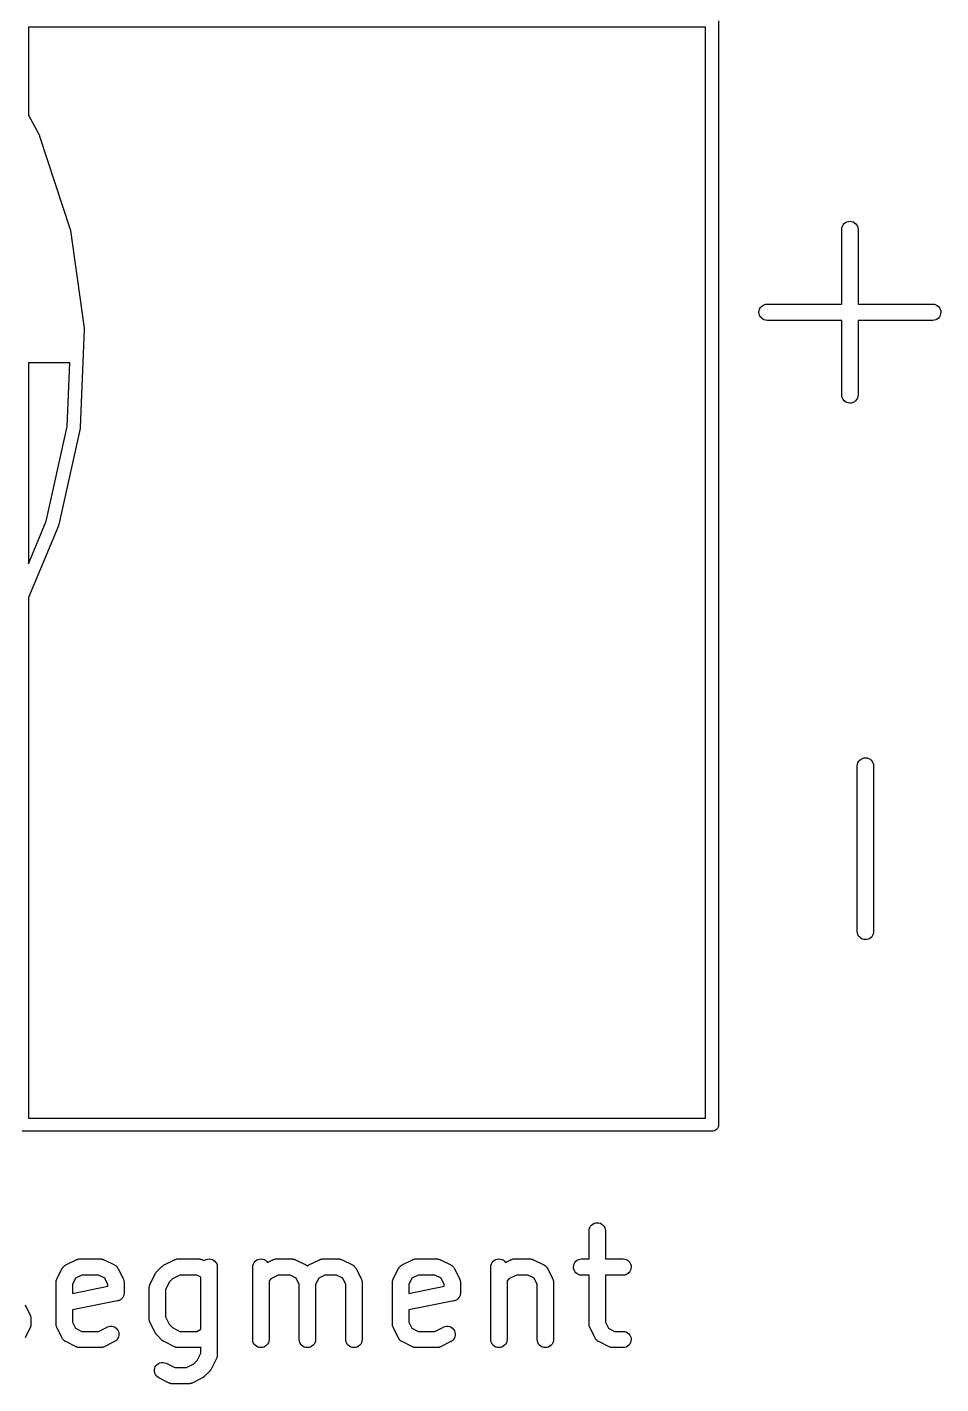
# Model space of a CAD drawing. Extents: x 85 to 121.7, y -94.3 to -70.
# Drawn here: x 113.33 to 121.74, y -94.33 to -81.85 of the extents above; entities that cross this region are included whole.
import ezdxf

# ---------------------------------------------------------------- set-up
doc = ezdxf.new("R2010")
doc.units = 0
doc.header["$MEASUREMENT"] = 0
doc.layers.add('BLACK', color=7, linetype='CONTINUOUS')

msp = doc.modelspace()

# ---------------------------------------------------------------- linework, layer by layer
at = {"layer": 'BLACK', "linetype": 'CONTINUOUS'}
for p, q in [((113.344, -81.848), (113.344, -82.6578)), ((119.574, -81.848), (113.344, -81.848)), ((119.574, -91.888), (119.574, -81.848)), ((119.694, -81.7909), (119.694, -91.9451)), ((113.344, -82.6578), (113.442, -82.8398)), ((113.442, -82.8398), (113.442, -82.8398)), ((113.442, -82.8398), (113.442, -82.8399)), ((113.442, -82.8399), (113.445, -82.8461)), ((113.445, -82.8461), (113.446, -82.8479)), ((113.446, -82.8479), (113.446, -82.8496)), ((113.446, -82.8496), (113.728, -83.7097)), ((120.852, -83.6554), (120.863, -83.6462)), ((120.863, -83.6462), (120.876, -83.6394)), ((120.876, -83.6394), (120.89, -83.6353)), ((120.89, -83.6353), (120.905, -83.634)), ((120.905, -83.634), (120.919, -83.6355)), ((120.919, -83.6355), (120.933, -83.6398)), ((120.933, -83.6398), (120.946, -83.6468)), ((120.946, -83.6468), (120.957, -83.6561)), ((113.728, -83.7097), (113.73, -83.7163)), ((113.73, -83.7163), (113.73, -83.7182)), ((113.73, -83.7182), (113.73, -83.72)), ((113.73, -83.72), (113.855, -84.6163)), ((120.829, -83.7079), (120.831, -83.6934)), ((120.829, -83.709), (120.829, -83.7079)), ((120.829, -84.3959), (120.829, -83.709)), ((120.831, -83.6934), (120.835, -83.6794)), ((120.835, -83.6794), (120.842, -83.6666)), ((120.842, -83.6666), (120.852, -83.6554)), ((120.957, -83.6561), (120.966, -83.6674)), ((120.966, -83.6674), (120.973, -83.6804)), ((120.973, -83.6804), (120.978, -83.6944)), ((120.978, -83.6944), (120.979, -83.709)), ((120.979, -83.709), (120.979, -84.3959)), ((120.114, -84.4015), (120.128, -84.3973)), ((120.128, -84.3973), (120.142, -84.3959)), ((120.142, -84.3959), (120.829, -84.3959)), ((120.979, -84.3959), (121.666, -84.3959)), ((121.666, -84.3959), (121.667, -84.3959)), ((121.667, -84.3959), (121.681, -84.3975)), ((121.681, -84.3975), (121.695, -84.4019)), ((120.067, -84.4703), (120.069, -84.4558)), ((120.068, -84.4849), (120.067, -84.4703)), ((120.073, -84.499), (120.068, -84.4849)), ((120.069, -84.4558), (120.073, -84.4418)), ((120.073, -84.4418), (120.08, -84.4289)), ((120.079, -84.5119), (120.073, -84.499)), ((120.089, -84.5233), (120.079, -84.5119)), ((120.08, -84.4289), (120.089, -84.4176)), ((120.089, -84.4176), (120.101, -84.4084)), ((120.1, -84.5327), (120.089, -84.5233)), ((120.101, -84.4084), (120.114, -84.4015)), ((121.695, -84.4019), (121.708, -84.409)), ((121.719, -84.5241), (121.707, -84.5333)), ((121.708, -84.409), (121.719, -84.4184)), ((121.719, -84.4184), (121.729, -84.4298)), ((121.728, -84.5128), (121.719, -84.5241)), ((121.735, -84.4999), (121.728, -84.5128)), ((121.729, -84.4298), (121.735, -84.4428)), ((121.735, -84.4428), (121.74, -84.4568)), ((121.739, -84.4859), (121.735, -84.4999)), ((121.741, -84.4714), (121.739, -84.4859)), ((121.74, -84.4568), (121.741, -84.4714)), ((113.856, -84.627), (113.82, -85.5312)), ((113.855, -84.6163), (113.856, -84.6232)), ((113.856, -84.6232), (113.856, -84.6251)), ((113.856, -84.6251), (113.856, -84.627)), ((120.113, -84.5398), (120.1, -84.5327)), ((120.127, -84.5442), (120.113, -84.5398)), ((120.141, -84.5459), (120.127, -84.5442)), ((120.142, -84.5459), (120.141, -84.5459)), ((120.829, -84.5459), (120.142, -84.5459)), ((120.829, -85.2328), (120.829, -84.5459)), ((121.666, -84.5459), (120.979, -84.5459)), ((120.979, -84.5459), (120.979, -85.2328)), ((121.68, -84.5444), (121.666, -84.5459)), ((121.694, -84.5402), (121.68, -84.5444)), ((121.707, -84.5333), (121.694, -84.5402)), ((113.344, -84.936), (113.344, -86.7849)), ((113.723, -84.936), (113.344, -84.936)), ((113.7, -85.5211), (113.723, -84.936)), ((120.83, -85.2473), (120.829, -85.2328)), ((120.835, -85.2613), (120.83, -85.2473)), ((120.842, -85.2743), (120.835, -85.2613)), ((120.851, -85.2856), (120.842, -85.2743)), ((120.973, -85.2623), (120.966, -85.2751)), ((120.977, -85.2484), (120.973, -85.2623)), ((120.979, -85.2338), (120.977, -85.2484)), ((120.979, -85.2328), (120.979, -85.2338)), ((120.862, -85.2949), (120.851, -85.2856)), ((120.875, -85.3019), (120.862, -85.2949)), ((120.889, -85.3062), (120.875, -85.3019)), ((120.903, -85.3078), (120.889, -85.3062)), ((120.918, -85.3064), (120.903, -85.3078)), ((120.932, -85.3023), (120.918, -85.3064)), ((120.945, -85.2955), (120.932, -85.3023)), ((120.956, -85.2863), (120.945, -85.2955)), ((120.966, -85.2751), (120.956, -85.2863)), ((113.507, -86.3943), (113.7, -85.5211)), ((113.819, -85.5418), (113.623, -86.4254)), ((113.82, -85.5312), (113.819, -85.5381)), ((113.819, -85.5381), (113.819, -85.5399)), ((113.819, -85.5399), (113.819, -85.5418)), ((113.344, -86.7849), (113.507, -86.3943)), ((113.62, -86.4356), (113.344, -87.0962)), ((113.621, -86.4338), (113.62, -86.4356)), ((113.623, -86.4254), (113.621, -86.432)), ((113.621, -86.432), (113.621, -86.4338)), ((113.344, -87.0962), (113.344, -91.888)), ((120.972, -88.645), (120.973, -88.6305)), ((120.972, -88.6461), (120.972, -88.645)), ((120.973, -88.6305), (120.978, -88.6165)), ((120.978, -88.6165), (120.985, -88.6037)), ((120.985, -88.6037), (120.994, -88.5925)), ((120.994, -88.5925), (121.006, -88.5833)), ((121.006, -88.5833), (121.019, -88.5766)), ((121.019, -88.5766), (121.033, -88.5724)), ((121.033, -88.5724), (121.047, -88.5711)), ((121.047, -88.5711), (121.062, -88.5726)), ((121.062, -88.5726), (121.076, -88.577)), ((121.076, -88.577), (121.089, -88.5839)), ((121.089, -88.5839), (121.1, -88.5932)), ((121.1, -88.5932), (121.109, -88.6046)), ((121.109, -88.6046), (121.116, -88.6175)), ((121.116, -88.6175), (121.12, -88.6315)), ((121.12, -88.6315), (121.122, -88.6461)), ((120.972, -90.1699), (120.972, -88.6461)), ((121.122, -88.6461), (121.122, -90.1699)), ((120.973, -90.1845), (120.972, -90.1699)), ((120.978, -90.1985), (120.973, -90.1845)), ((120.984, -90.2114), (120.978, -90.1985)), ((120.994, -90.2228), (120.984, -90.2114)), ((121.005, -90.2321), (120.994, -90.2228)), ((121.018, -90.239), (121.005, -90.2321)), ((121.032, -90.2434), (121.018, -90.239)), ((121.046, -90.2449), (121.032, -90.2434)), ((121.061, -90.2436), (121.046, -90.2449)), ((121.075, -90.2394), (121.061, -90.2436)), ((121.088, -90.2327), (121.075, -90.2394)), ((121.099, -90.2235), (121.088, -90.2327)), ((121.109, -90.2123), (121.099, -90.2235)), ((121.116, -90.1994), (121.109, -90.2123)), ((121.12, -90.1855), (121.116, -90.1994)), ((121.122, -90.171), (121.12, -90.1855)), ((121.122, -90.1699), (121.122, -90.171)), ((113.344, -91.888), (119.574, -91.888)), ((119.631, -92.008), (113.287, -92.008)), ((119.634, -92.0083), (119.631, -92.008)), ((119.637, -92.008), (119.634, -92.0083)), ((119.646, -92.0071), (119.637, -92.008)), ((119.637, -92.008), (119.637, -92.008)), ((119.657, -92.0037), (119.646, -92.0071)), ((119.667, -91.9981), (119.657, -92.0037)), ((119.677, -91.9906), (119.667, -91.9981)), ((119.684, -91.9815), (119.677, -91.9906)), ((119.69, -91.9711), (119.684, -91.9815)), ((119.693, -91.9598), (119.69, -91.9711)), ((119.694, -91.948), (119.693, -91.9598)), ((119.694, -91.9451), (119.694, -91.948)), ((118.509, -92.8948), (118.516, -92.882)), ((118.516, -92.882), (118.525, -92.8708)), ((118.525, -92.8708), (118.537, -92.8616)), ((118.537, -92.8616), (118.55, -92.8548)), ((118.55, -92.8548), (118.564, -92.8507)), ((118.564, -92.8507), (118.578, -92.8494)), ((118.578, -92.8494), (118.593, -92.8509)), ((118.593, -92.8509), (118.607, -92.8552)), ((118.607, -92.8552), (118.62, -92.8622)), ((118.62, -92.8622), (118.631, -92.8715)), ((118.631, -92.8715), (118.64, -92.8829)), ((118.64, -92.8829), (118.647, -92.8958)), ((118.503, -92.9233), (118.505, -92.9088)), ((118.503, -92.9244), (118.503, -92.9233)), ((118.503, -93.1827), (118.503, -92.9244)), ((118.505, -92.9088), (118.509, -92.8948)), ((118.647, -92.8958), (118.651, -92.9098)), ((118.651, -92.9098), (118.653, -92.9244)), ((118.653, -92.9244), (118.653, -93.1827)), ((113.656, -93.268), (113.659, -93.2634)), ((113.659, -93.2634), (113.662, -93.2586)), ((113.662, -93.2586), (113.663, -93.2574)), ((113.663, -93.2574), (113.664, -93.2561)), ((113.664, -93.2561), (113.668, -93.2522)), ((113.668, -93.2522), (113.672, -93.2481)), ((113.672, -93.2481), (113.674, -93.2472)), ((113.674, -93.2472), (113.675, -93.246)), ((113.675, -93.246), (113.68, -93.243)), ((113.68, -93.243), (113.684, -93.2398)), ((113.684, -93.2398), (113.686, -93.2391)), ((113.686, -93.2391), (113.687, -93.2383)), ((113.687, -93.2383), (113.782, -93.1906)), ((113.782, -93.1906), (113.783, -93.1902)), ((113.783, -93.1902), (113.785, -93.1894)), ((113.785, -93.1894), (113.787, -93.1884)), ((113.787, -93.1884), (113.792, -93.1869)), ((113.792, -93.1869), (113.797, -93.1851)), ((113.797, -93.1851), (113.799, -93.1848)), ((113.799, -93.1848), (113.801, -93.1841)), ((113.801, -93.1841), (113.807, -93.1836)), ((113.807, -93.1836), (113.812, -93.1828)), ((113.812, -93.1828), (113.814, -93.1829)), ((113.814, -93.1829), (113.816, -93.1827)), ((113.816, -93.1827), (114.006, -93.1827)), ((114.006, -93.1827), (114.008, -93.1827)), ((114.008, -93.1827), (114.01, -93.183)), ((114.01, -93.183), (114.012, -93.1829)), ((114.012, -93.1829), (114.017, -93.1838)), ((114.017, -93.1838), (114.022, -93.1844)), ((114.022, -93.1844), (114.024, -93.185)), ((114.024, -93.185), (114.026, -93.1854)), ((114.026, -93.1854), (114.031, -93.1872)), ((114.031, -93.1872), (114.036, -93.1888)), ((114.036, -93.1888), (114.038, -93.1898)), ((114.038, -93.1898), (114.04, -93.1906)), ((114.04, -93.1906), (114.135, -93.2383)), ((114.135, -93.2383), (114.136, -93.2387)), ((114.136, -93.2387), (114.138, -93.2396)), ((114.138, -93.2396), (114.139, -93.2403)), ((114.139, -93.2403), (114.144, -93.2436)), ((114.144, -93.2436), (114.148, -93.2467)), ((114.148, -93.2467), (114.15, -93.2478)), ((114.15, -93.2478), (114.151, -93.2488)), ((114.151, -93.2488), (114.155, -93.2529)), ((114.155, -93.2529), (114.159, -93.2569)), ((114.159, -93.2569), (114.16, -93.2582)), ((114.16, -93.2582), (114.161, -93.2594)), ((114.161, -93.2594), (114.164, -93.2642)), ((114.164, -93.2642), (114.167, -93.2689)), ((114.525, -93.2999), (114.572, -93.2523)), ((114.572, -93.2523), (114.573, -93.2516)), ((114.573, -93.2516), (114.577, -93.2489)), ((114.577, -93.2489), (114.58, -93.246)), ((114.58, -93.246), (114.582, -93.2444)), ((114.582, -93.2444), (114.585, -93.2424)), ((114.585, -93.2424), (114.588, -93.2405)), ((114.588, -93.2405), (114.592, -93.2383)), ((114.592, -93.2383), (114.687, -93.1906)), ((114.687, -93.1906), (114.688, -93.1902)), ((114.688, -93.1902), (114.69, -93.1894)), ((114.69, -93.1894), (114.692, -93.1884)), ((114.692, -93.1884), (114.697, -93.1869)), ((114.697, -93.1869), (114.702, -93.1851)), ((114.702, -93.1851), (114.704, -93.1848)), ((114.704, -93.1848), (114.706, -93.1841)), ((114.706, -93.1841), (114.711, -93.1836)), ((114.711, -93.1836), (114.716, -93.1828)), ((114.716, -93.1828), (114.719, -93.1829)), ((114.719, -93.1829), (114.721, -93.1827)), ((114.721, -93.1827), (114.911, -93.1827)), ((114.911, -93.1827), (114.912, -93.1827)), ((114.912, -93.1827), (114.914, -93.183)), ((114.914, -93.183), (114.917, -93.1829)), ((114.917, -93.1829), (114.922, -93.1838)), ((114.922, -93.1838), (114.927, -93.1844)), ((114.927, -93.1844), (114.929, -93.185)), ((114.929, -93.185), (114.931, -93.1854)), ((114.931, -93.1854), (114.936, -93.1872)), ((114.936, -93.1872), (114.941, -93.1888)), ((114.941, -93.1888), (114.943, -93.1898)), ((114.943, -93.1898), (114.945, -93.1906)), ((114.945, -93.1906), (114.961, -93.1987)), ((114.961, -93.1987), (114.965, -93.195)), ((114.965, -93.195), (114.978, -93.1882)), ((114.978, -93.1882), (114.992, -93.184)), ((114.992, -93.184), (115.007, -93.1827)), ((115.007, -93.1827), (115.022, -93.1842)), ((115.022, -93.1842), (115.036, -93.1886)), ((115.036, -93.1886), (115.048, -93.1955)), ((115.048, -93.1955), (115.06, -93.2049)), ((115.06, -93.2049), (115.069, -93.2162)), ((115.069, -93.2162), (115.076, -93.2291)), ((115.076, -93.2291), (115.08, -93.2431)), ((115.08, -93.2431), (115.081, -93.2577)), ((115.081, -93.2577), (115.081, -94.0672)), ((115.408, -93.2567), (115.409, -93.2421)), ((115.408, -93.2577), (115.408, -93.2567)), ((115.408, -93.9244), (115.408, -93.2577)), ((115.409, -93.2421), (115.414, -93.2282)), ((115.414, -93.2282), (115.421, -93.2153)), ((115.421, -93.2153), (115.43, -93.2041)), ((115.43, -93.2041), (115.442, -93.195)), ((115.442, -93.195), (115.455, -93.1882)), ((115.455, -93.1882), (115.469, -93.184)), ((115.469, -93.184), (115.483, -93.1827)), ((115.483, -93.1827), (115.498, -93.1842)), ((115.498, -93.1842), (115.512, -93.1886)), ((115.512, -93.1886), (115.525, -93.1955)), ((115.525, -93.1955), (115.536, -93.2049)), ((115.536, -93.2049), (115.544, -93.2147)), ((115.544, -93.2147), (115.592, -93.1906)), ((115.592, -93.1906), (115.593, -93.1902)), ((115.593, -93.1902), (115.595, -93.1894)), ((115.595, -93.1894), (115.597, -93.1884)), ((115.597, -93.1884), (115.602, -93.1869)), ((115.602, -93.1869), (115.607, -93.1851)), ((115.607, -93.1851), (115.609, -93.1848)), ((115.609, -93.1848), (115.611, -93.1841)), ((115.611, -93.1841), (115.616, -93.1836)), ((115.616, -93.1836), (115.621, -93.1828)), ((115.621, -93.1828), (115.623, -93.1829)), ((115.623, -93.1829), (115.626, -93.1827)), ((115.626, -93.1827), (115.768, -93.1827)), ((115.768, -93.1827), (115.769, -93.1827)), ((115.769, -93.1827), (115.772, -93.183)), ((115.772, -93.183), (115.774, -93.1829)), ((115.774, -93.1829), (115.779, -93.1838)), ((115.779, -93.1838), (115.784, -93.1844)), ((115.784, -93.1844), (115.786, -93.185)), ((115.786, -93.185), (115.788, -93.1854)), ((115.788, -93.1854), (115.793, -93.1872)), ((115.793, -93.1872), (115.798, -93.1888)), ((115.798, -93.1888), (115.8, -93.1898)), ((115.8, -93.1898), (115.802, -93.1906)), ((115.802, -93.1906), (115.897, -93.2383)), ((115.897, -93.2383), (115.898, -93.2387)), ((115.898, -93.2387), (115.899, -93.2396)), ((115.899, -93.2396), (115.901, -93.2403)), ((115.901, -93.2403), (115.906, -93.2436)), ((115.906, -93.2436), (115.91, -93.2467)), ((115.91, -93.2467), (115.911, -93.2475)), ((115.911, -93.2475), (115.912, -93.2472)), ((115.912, -93.2472), (115.913, -93.246)), ((115.913, -93.246), (115.918, -93.243)), ((115.918, -93.243), (115.922, -93.2398)), ((115.922, -93.2398), (115.924, -93.2391)), ((115.924, -93.2391), (115.925, -93.2383)), ((115.925, -93.2383), (116.021, -93.1906)), ((116.021, -93.1902), (116.024, -93.1894)), ((116.021, -93.1906), (116.021, -93.1902)), ((116.024, -93.1894), (116.026, -93.1884)), ((116.026, -93.1884), (116.03, -93.1869)), ((116.03, -93.1869), (116.035, -93.1851)), ((116.035, -93.1851), (116.037, -93.1848)), ((116.037, -93.1848), (116.04, -93.1841)), ((116.04, -93.1841), (116.045, -93.1836)), ((116.045, -93.1836), (116.05, -93.1828)), ((116.05, -93.1828), (116.052, -93.1829)), ((116.052, -93.1829), (116.054, -93.1827)), ((116.054, -93.1827), (116.197, -93.1827)), ((116.197, -93.1827), (116.198, -93.1827)), ((116.198, -93.1827), (116.2, -93.183)), ((116.2, -93.183), (116.202, -93.1829)), ((116.202, -93.1829), (116.207, -93.1838)), ((116.207, -93.1838), (116.213, -93.1844)), ((116.213, -93.1844), (116.215, -93.185)), ((116.215, -93.185), (116.217, -93.1854)), ((116.217, -93.1854), (116.222, -93.1872)), ((116.222, -93.1872), (116.226, -93.1888)), ((116.226, -93.1888), (116.228, -93.1898)), ((116.228, -93.1898), (116.23, -93.1906)), ((116.23, -93.1906), (116.326, -93.2383)), ((116.326, -93.2383), (116.327, -93.2387)), ((116.327, -93.2387), (116.328, -93.2396)), ((116.328, -93.2396), (116.33, -93.2403)), ((116.33, -93.2403), (116.334, -93.2436)), ((116.334, -93.2436), (116.339, -93.2467)), ((116.339, -93.2467), (116.34, -93.2478)), ((116.34, -93.2478), (116.341, -93.2488)), ((116.341, -93.2488), (116.345, -93.2529)), ((116.345, -93.2529), (116.349, -93.2569)), ((116.349, -93.2569), (116.35, -93.2582)), ((116.35, -93.2582), (116.351, -93.2594)), ((116.351, -93.2594), (116.355, -93.2642)), ((116.355, -93.2642), (116.358, -93.2689)), ((116.751, -93.268), (116.754, -93.2634)), ((116.754, -93.2634), (116.757, -93.2586)), ((116.757, -93.2586), (116.758, -93.2574)), ((116.758, -93.2574), (116.759, -93.2561)), ((116.759, -93.2561), (116.764, -93.2522)), ((116.764, -93.2522), (116.768, -93.2481)), ((116.768, -93.2481), (116.769, -93.2472)), ((116.769, -93.2472), (116.77, -93.246)), ((116.77, -93.246), (116.775, -93.243)), ((116.775, -93.243), (116.78, -93.2398)), ((116.78, -93.2398), (116.781, -93.2391)), ((116.781, -93.2391), (116.782, -93.2383)), ((116.782, -93.2383), (116.878, -93.1906)), ((116.878, -93.1906), (116.879, -93.1902)), ((116.879, -93.1902), (116.881, -93.1894)), ((116.881, -93.1894), (116.883, -93.1884)), ((116.883, -93.1884), (116.888, -93.1869)), ((116.888, -93.1869), (116.892, -93.1851)), ((116.892, -93.1851), (116.895, -93.1848)), ((116.895, -93.1848), (116.897, -93.1841)), ((116.897, -93.1841), (116.902, -93.1836)), ((116.902, -93.1836), (116.907, -93.1828)), ((116.907, -93.1828), (116.909, -93.1829)), ((116.909, -93.1829), (116.911, -93.1827)), ((116.911, -93.1827), (117.102, -93.1827)), ((117.102, -93.1827), (117.103, -93.1827)), ((117.103, -93.1827), (117.105, -93.183)), ((117.105, -93.183), (117.107, -93.1829)), ((117.107, -93.1829), (117.112, -93.1838)), ((117.112, -93.1838), (117.117, -93.1844)), ((117.117, -93.1844), (117.119, -93.185)), ((117.119, -93.185), (117.122, -93.1854)), ((117.122, -93.1854), (117.126, -93.1872)), ((117.126, -93.1872), (117.131, -93.1888)), ((117.131, -93.1888), (117.133, -93.1898)), ((117.133, -93.1898), (117.135, -93.1906)), ((117.135, -93.1906), (117.23, -93.2383)), ((117.23, -93.2383), (117.231, -93.2387)), ((117.231, -93.2387), (117.233, -93.2396)), ((117.233, -93.2396), (117.234, -93.2403)), ((117.234, -93.2403), (117.239, -93.2436)), ((117.239, -93.2436), (117.244, -93.2467)), ((117.244, -93.2467), (117.245, -93.2478)), ((117.245, -93.2478), (117.246, -93.2488)), ((117.246, -93.2488), (117.25, -93.2529)), ((117.25, -93.2529), (117.254, -93.2569)), ((117.254, -93.2569), (117.255, -93.2582)), ((117.255, -93.2582), (117.256, -93.2594)), ((117.256, -93.2594), (117.259, -93.2642)), ((117.259, -93.2642), (117.263, -93.2689)), ((117.598, -93.2567), (117.6, -93.2421)), ((117.598, -93.2577), (117.598, -93.2567)), ((117.598, -93.9244), (117.598, -93.2577)), ((117.6, -93.2421), (117.604, -93.2282)), ((117.604, -93.2282), (117.611, -93.2153)), ((117.611, -93.2153), (117.621, -93.2041)), ((117.621, -93.2041), (117.632, -93.195)), ((117.632, -93.195), (117.645, -93.1882)), ((117.645, -93.1882), (117.659, -93.184)), ((117.659, -93.184), (117.674, -93.1827)), ((117.674, -93.1827), (117.688, -93.1842)), ((117.688, -93.1842), (117.702, -93.1886)), ((117.702, -93.1886), (117.715, -93.1955)), ((117.715, -93.1955), (117.726, -93.2049)), ((117.726, -93.2049), (117.734, -93.2147)), ((117.734, -93.2147), (117.782, -93.1906)), ((117.782, -93.1906), (117.783, -93.1902)), ((117.783, -93.1902), (117.785, -93.1894)), ((117.785, -93.1894), (117.787, -93.1884)), ((117.787, -93.1884), (117.792, -93.1869)), ((117.792, -93.1869), (117.797, -93.1851)), ((117.797, -93.1851), (117.799, -93.1848)), ((117.799, -93.1848), (117.801, -93.1841)), ((117.801, -93.1841), (117.807, -93.1836)), ((117.807, -93.1836), (117.812, -93.1828)), ((117.812, -93.1828), (117.814, -93.1829)), ((117.814, -93.1829), (117.816, -93.1827)), ((117.816, -93.1827), (117.959, -93.1827)), ((117.959, -93.1827), (117.96, -93.1827)), ((117.96, -93.1827), (117.962, -93.183)), ((117.962, -93.183), (117.964, -93.1829)), ((117.964, -93.1829), (117.969, -93.1838)), ((117.969, -93.1838), (117.974, -93.1844)), ((117.974, -93.1844), (117.977, -93.185)), ((117.977, -93.185), (117.979, -93.1854)), ((117.979, -93.1854), (117.984, -93.1872)), ((117.984, -93.1872), (117.988, -93.1888)), ((117.988, -93.1888), (117.99, -93.1898)), ((117.99, -93.1898), (117.992, -93.1906)), ((117.992, -93.1906), (118.088, -93.2383)), ((118.088, -93.2383), (118.089, -93.2387)), ((118.089, -93.2387), (118.09, -93.2396)), ((118.09, -93.2396), (118.091, -93.2403)), ((118.091, -93.2403), (118.096, -93.2436)), ((118.096, -93.2436), (118.101, -93.2467)), ((118.101, -93.2467), (118.102, -93.2478)), ((118.102, -93.2478), (118.103, -93.2488)), ((118.103, -93.2488), (118.107, -93.2529)), ((118.107, -93.2529), (118.111, -93.2569)), ((118.111, -93.2569), (118.112, -93.2582)), ((118.112, -93.2582), (118.113, -93.2594)), ((118.113, -93.2594), (118.116, -93.2642)), ((118.116, -93.2642), (118.12, -93.2689)), ((118.36, -93.2572), (118.362, -93.2426)), ((118.361, -93.2718), (118.36, -93.2572)), ((118.362, -93.2426), (118.366, -93.2287)), ((118.366, -93.2287), (118.373, -93.2158)), ((118.373, -93.2158), (118.382, -93.2045)), ((118.382, -93.2045), (118.394, -93.1952)), ((118.394, -93.1952), (118.406, -93.1884)), ((118.406, -93.1884), (118.42, -93.1841)), ((118.42, -93.1841), (118.435, -93.1827)), ((118.435, -93.1827), (118.503, -93.1827)), ((118.653, -93.1827), (118.816, -93.1827)), ((118.816, -93.1827), (118.817, -93.1827)), ((118.817, -93.1827), (118.832, -93.1844)), ((118.832, -93.1844), (118.846, -93.1888)), ((118.846, -93.1888), (118.858, -93.1958)), ((118.858, -93.1958), (118.87, -93.2052)), ((118.87, -93.2052), (118.879, -93.2166)), ((118.879, -93.2166), (118.886, -93.2296)), ((118.886, -93.2296), (118.89, -93.2437)), ((118.891, -93.2582), (118.889, -93.2728)), ((118.89, -93.2437), (118.891, -93.2582)), ((113.599, -93.3901), (113.6, -93.385)), ((113.6, -93.3829), (113.601, -93.3807)), ((113.6, -93.385), (113.6, -93.3829)), ((113.601, -93.3807), (113.603, -93.3759)), ((113.603, -93.3759), (113.604, -93.371)), ((113.604, -93.371), (113.605, -93.3691)), ((113.605, -93.3691), (113.606, -93.367)), ((113.606, -93.367), (113.654, -93.2718)), ((113.654, -93.2709), (113.655, -93.2695)), ((113.654, -93.2718), (113.654, -93.2709)), ((113.655, -93.2695), (113.656, -93.268)), ((113.777, -93.3612), (113.748, -93.4183)), ((113.834, -93.3327), (113.777, -93.3612)), ((113.989, -93.3327), (113.834, -93.3327)), ((114.046, -93.3612), (113.989, -93.3327)), ((114.074, -93.4183), (114.046, -93.3612)), ((114.167, -93.2689), (114.168, -93.2704)), ((114.168, -93.2704), (114.169, -93.2718)), ((114.169, -93.2718), (114.216, -93.367)), ((114.216, -93.367), (114.217, -93.368)), ((114.217, -93.368), (114.218, -93.37)), ((114.218, -93.37), (114.219, -93.372)), ((114.219, -93.372), (114.22, -93.3769)), ((114.22, -93.3769), (114.222, -93.3817)), ((114.222, -93.3817), (114.222, -93.3839)), ((114.222, -93.3839), (114.223, -93.386)), ((114.223, -93.386), (114.223, -93.3911)), ((114.463, -93.4146), (114.511, -93.3194)), ((114.511, -93.3185), (114.514, -93.3149)), ((114.511, -93.3194), (114.511, -93.3185)), ((114.514, -93.3149), (114.516, -93.3112)), ((114.516, -93.3112), (114.518, -93.3088)), ((114.518, -93.3088), (114.519, -93.3062)), ((114.519, -93.3062), (114.522, -93.3032)), ((114.522, -93.3032), (114.525, -93.2999)), ((114.67, -93.367), (114.64, -93.3974)), ((114.738, -93.3327), (114.67, -93.367)), ((114.894, -93.3327), (114.738, -93.3327)), ((114.931, -93.3517), (114.894, -93.3327)), ((114.931, -93.8304), (114.931, -93.3517)), ((115.575, -93.367), (115.558, -93.384)), ((115.558, -93.384), (115.558, -93.9244)), ((115.643, -93.3327), (115.575, -93.367)), ((115.751, -93.3327), (115.643, -93.3327)), ((115.808, -93.3612), (115.751, -93.3327)), ((115.836, -93.4183), (115.808, -93.3612)), ((116.015, -93.3612), (115.986, -93.4183)), ((116.072, -93.3327), (116.015, -93.3612)), ((116.179, -93.3327), (116.072, -93.3327)), ((116.236, -93.3612), (116.179, -93.3327)), ((116.265, -93.4183), (116.236, -93.3612)), ((116.358, -93.2689), (116.358, -93.2704)), ((116.358, -93.2704), (116.359, -93.2718)), ((116.359, -93.2718), (116.407, -93.367)), ((116.407, -93.367), (116.407, -93.368)), ((116.407, -93.368), (116.408, -93.37)), ((116.408, -93.37), (116.409, -93.372)), ((116.409, -93.372), (116.411, -93.3769)), ((116.411, -93.3769), (116.412, -93.3817)), ((116.412, -93.3817), (116.413, -93.3839)), ((116.413, -93.3839), (116.413, -93.386)), ((116.413, -93.386), (116.414, -93.3911)), ((116.694, -93.3901), (116.695, -93.385)), ((116.695, -93.385), (116.696, -93.3829)), ((116.696, -93.3807), (116.698, -93.3759)), ((116.696, -93.3829), (116.696, -93.3807)), ((116.698, -93.3759), (116.699, -93.371)), ((116.699, -93.371), (116.701, -93.3691)), ((116.701, -93.367), (116.749, -93.2718)), ((116.701, -93.3691), (116.701, -93.367)), ((116.749, -93.2709), (116.75, -93.2695)), ((116.749, -93.2718), (116.749, -93.2709)), ((116.75, -93.2695), (116.751, -93.268)), ((116.872, -93.3612), (116.843, -93.4183)), ((116.929, -93.3327), (116.872, -93.3612)), ((117.084, -93.3327), (116.929, -93.3327)), ((117.141, -93.3612), (117.084, -93.3327)), ((117.17, -93.4183), (117.141, -93.3612)), ((117.263, -93.2689), (117.263, -93.2704)), ((117.263, -93.2704), (117.264, -93.2718)), ((117.264, -93.2718), (117.312, -93.367)), ((117.312, -93.367), (117.312, -93.368)), ((117.312, -93.368), (117.313, -93.37)), ((117.313, -93.37), (117.314, -93.372)), ((117.314, -93.372), (117.315, -93.3769)), ((117.315, -93.3769), (117.317, -93.3817)), ((117.317, -93.3817), (117.318, -93.3839)), ((117.318, -93.3839), (117.318, -93.386)), ((117.318, -93.386), (117.319, -93.3911)), ((117.765, -93.367), (117.748, -93.384)), ((117.748, -93.384), (117.748, -93.9244)), ((117.834, -93.3327), (117.765, -93.367)), ((117.941, -93.3327), (117.834, -93.3327)), ((117.998, -93.3612), (117.941, -93.3327)), ((118.027, -93.4183), (117.998, -93.3612)), ((118.12, -93.2689), (118.12, -93.2704)), ((118.12, -93.2704), (118.121, -93.2718)), ((118.121, -93.2718), (118.169, -93.367)), ((118.169, -93.367), (118.169, -93.368)), ((118.169, -93.368), (118.17, -93.37)), ((118.17, -93.37), (118.171, -93.372)), ((118.171, -93.372), (118.173, -93.3769)), ((118.173, -93.3769), (118.174, -93.3817)), ((118.174, -93.3817), (118.175, -93.3839)), ((118.175, -93.3839), (118.175, -93.386)), ((118.175, -93.386), (118.176, -93.3911)), ((118.366, -93.2858), (118.361, -93.2718)), ((118.372, -93.2988), (118.366, -93.2858)), ((118.381, -93.3102), (118.372, -93.2988)), ((118.393, -93.3196), (118.381, -93.3102)), ((118.406, -93.3266), (118.393, -93.3196)), ((118.419, -93.3311), (118.406, -93.3266)), ((118.434, -93.3327), (118.419, -93.3311)), ((118.435, -93.3327), (118.434, -93.3327)), ((118.503, -93.3327), (118.435, -93.3327)), ((118.503, -93.7815), (118.503, -93.3327)), ((118.816, -93.3327), (118.653, -93.3327)), ((118.653, -93.3327), (118.653, -93.7638)), ((118.831, -93.3313), (118.816, -93.3327)), ((118.845, -93.3271), (118.831, -93.3313)), ((118.858, -93.3202), (118.845, -93.3271)), ((118.869, -93.3109), (118.858, -93.3202)), ((118.878, -93.2997), (118.869, -93.3109)), ((118.885, -93.2868), (118.878, -93.2997)), ((118.889, -93.2728), (118.885, -93.2868)), ((113.598, -93.3951), (113.599, -93.3901)), ((113.598, -93.3973), (113.598, -93.3951)), ((113.598, -93.3995), (113.598, -93.3973)), ((113.598, -93.4006), (113.598, -93.3995)), ((113.598, -93.7815), (113.598, -93.4006)), ((113.748, -93.4183), (113.748, -93.4996)), ((113.748, -93.4996), (114.074, -93.4343)), ((114.074, -93.4343), (114.074, -93.4183)), ((114.223, -93.5114), (114.221, -93.5181)), ((114.223, -93.3911), (114.224, -93.3962)), ((114.224, -93.5038), (114.223, -93.5107)), ((114.223, -93.5107), (114.223, -93.5111)), ((114.223, -93.5111), (114.223, -93.5114)), ((114.224, -93.3962), (114.224, -93.3984)), ((114.224, -93.3984), (114.224, -93.4006)), ((114.224, -93.4006), (114.224, -93.4958)), ((114.224, -93.4958), (114.224, -93.4962)), ((114.224, -93.4962), (114.224, -93.4962)), ((114.224, -93.4962), (114.224, -93.4962)), ((114.224, -93.4962), (114.224, -93.4969)), ((114.224, -93.4969), (114.224, -93.5038)), ((114.455, -93.4427), (114.456, -93.4377)), ((114.456, -93.4449), (114.455, -93.4427)), ((114.455, -93.4471), (114.456, -93.4449)), ((114.455, -93.4482), (114.455, -93.4471)), ((114.455, -93.7339), (114.455, -93.4482)), ((114.456, -93.4377), (114.457, -93.4326)), ((114.457, -93.4326), (114.458, -93.4305)), ((114.458, -93.4283), (114.46, -93.4235)), ((114.458, -93.4305), (114.458, -93.4283)), ((114.46, -93.4235), (114.461, -93.4186)), ((114.461, -93.4186), (114.462, -93.4167)), ((114.462, -93.4167), (114.463, -93.4146)), ((114.64, -93.3974), (114.605, -93.4659)), ((114.605, -93.4659), (114.605, -93.7162)), ((115.836, -93.9244), (115.836, -93.4183)), ((115.986, -93.4183), (115.986, -93.9244)), ((116.265, -93.9244), (116.265, -93.4183)), ((116.414, -93.3911), (116.415, -93.3962)), ((116.415, -93.3962), (116.415, -93.3984)), ((116.415, -93.3984), (116.415, -93.4006)), ((116.415, -93.4006), (116.415, -93.9244)), ((116.693, -93.3995), (116.694, -93.3973)), ((116.693, -93.4006), (116.693, -93.3995)), ((116.693, -93.7815), (116.693, -93.4006)), ((116.694, -93.3951), (116.694, -93.3901)), ((116.694, -93.3973), (116.694, -93.3951)), ((116.843, -93.4183), (116.843, -93.4996)), ((116.843, -93.4996), (117.17, -93.4343)), ((117.17, -93.4343), (117.17, -93.4183)), ((117.318, -93.5114), (117.316, -93.5181)), ((117.319, -93.5038), (117.318, -93.5107)), ((117.318, -93.5107), (117.318, -93.5111)), ((117.318, -93.5111), (117.318, -93.5114)), ((117.319, -93.3911), (117.319, -93.3962)), ((117.319, -93.3962), (117.319, -93.3984)), ((117.319, -93.3984), (117.32, -93.4006)), ((117.32, -93.4969), (117.319, -93.5038)), ((117.32, -93.4006), (117.32, -93.4958)), ((117.32, -93.4958), (117.32, -93.4962)), ((117.32, -93.4962), (117.32, -93.4962)), ((117.32, -93.4962), (117.32, -93.4962)), ((117.32, -93.4962), (117.32, -93.4969)), ((118.027, -93.9244), (118.027, -93.4183)), ((118.176, -93.3911), (118.177, -93.3962)), ((118.177, -93.3962), (118.176, -93.3984)), ((118.176, -93.3984), (118.177, -93.4006)), ((118.177, -93.4006), (118.177, -93.9244)), ((113.312, -93.6051), (113.359, -93.7004)), ((114.164, -93.5694), (113.748, -93.6525)), ((114.171, -93.5673), (114.164, -93.5694)), ((114.177, -93.5653), (114.171, -93.5673)), ((114.178, -93.5652), (114.177, -93.5653)), ((114.184, -93.5618), (114.178, -93.5651)), ((114.178, -93.5651), (114.178, -93.5652)), ((114.19, -93.5586), (114.184, -93.5618)), ((114.191, -93.5584), (114.19, -93.5586)), ((114.196, -93.5538), (114.191, -93.5582)), ((114.191, -93.5582), (114.191, -93.5584)), ((114.202, -93.5494), (114.196, -93.5538)), ((114.207, -93.5436), (114.202, -93.5489)), ((114.202, -93.5489), (114.202, -93.5491)), ((114.202, -93.5491), (114.202, -93.5494)), ((114.211, -93.5382), (114.207, -93.5436)), ((114.212, -93.5376), (114.211, -93.5379)), ((114.211, -93.5379), (114.211, -93.5382)), ((114.215, -93.5315), (114.212, -93.5376)), ((114.218, -93.5254), (114.215, -93.5315)), ((114.219, -93.5247), (114.218, -93.525)), ((114.218, -93.525), (114.218, -93.5254)), ((114.221, -93.5181), (114.219, -93.5247)), ((117.259, -93.5694), (116.843, -93.6525)), ((117.266, -93.5673), (117.259, -93.5694)), ((117.273, -93.5653), (117.266, -93.5673)), ((117.279, -93.5618), (117.273, -93.5651)), ((117.273, -93.5651), (117.273, -93.5652)), ((117.273, -93.5652), (117.273, -93.5653)), ((117.286, -93.5586), (117.279, -93.5618)), ((117.292, -93.5538), (117.286, -93.5582)), ((117.286, -93.5582), (117.286, -93.5584)), ((117.286, -93.5584), (117.286, -93.5586)), ((117.297, -93.5494), (117.292, -93.5538)), ((117.298, -93.5489), (117.297, -93.5491)), ((117.297, -93.5491), (117.297, -93.5494)), ((117.302, -93.5436), (117.298, -93.5489)), ((117.306, -93.5382), (117.302, -93.5436)), ((117.307, -93.5379), (117.306, -93.5382)), ((117.31, -93.5315), (117.307, -93.5376)), ((117.307, -93.5376), (117.307, -93.5379)), ((117.314, -93.5254), (117.31, -93.5315)), ((117.316, -93.5181), (117.314, -93.5247)), ((117.314, -93.5247), (117.314, -93.525)), ((117.314, -93.525), (117.314, -93.5254)), ((113.359, -93.7004), (113.36, -93.7013)), ((113.36, -93.7013), (113.36, -93.7034)), ((113.36, -93.7034), (113.362, -93.7053)), ((113.362, -93.7053), (113.363, -93.7102)), ((113.363, -93.7102), (113.365, -93.715)), ((113.365, -93.715), (113.365, -93.7172)), ((113.365, -93.7172), (113.366, -93.7193)), ((113.366, -93.7193), (113.366, -93.7244)), ((113.366, -93.7244), (113.367, -93.7295)), ((113.367, -93.7295), (113.367, -93.7317)), ((113.367, -93.7317), (113.367, -93.7339)), ((113.367, -93.7339), (113.367, -93.7815)), ((113.748, -93.6525), (113.748, -93.7638)), ((113.748, -93.7638), (113.777, -93.8209)), ((114.456, -93.7361), (114.455, -93.7339)), ((114.455, -93.7383), (114.456, -93.7361)), ((114.456, -93.7434), (114.455, -93.7383)), ((114.457, -93.7485), (114.456, -93.7434)), ((114.457, -93.7506), (114.457, -93.7485)), ((114.458, -93.7528), (114.457, -93.7506)), ((114.459, -93.7576), (114.458, -93.7528)), ((114.461, -93.7625), (114.459, -93.7576)), ((114.462, -93.7644), (114.461, -93.7625)), ((114.463, -93.7665), (114.462, -93.7644)), ((114.605, -93.7162), (114.64, -93.7847)), ((116.843, -93.6525), (116.843, -93.7638)), ((116.843, -93.7638), (116.872, -93.8209)), ((118.653, -93.7638), (118.681, -93.8209)), ((113.359, -93.8151), (113.312, -93.9103)), ((113.36, -93.813), (113.359, -93.8151)), ((113.361, -93.8111), (113.36, -93.813)), ((113.363, -93.8062), (113.361, -93.8111)), ((113.365, -93.8014), (113.363, -93.8062)), ((113.366, -93.7971), (113.365, -93.7992)), ((113.365, -93.7992), (113.365, -93.8014)), ((113.367, -93.787), (113.366, -93.792)), ((113.366, -93.792), (113.366, -93.7971)), ((113.367, -93.7815), (113.367, -93.7826)), ((113.367, -93.7826), (113.367, -93.7848)), ((113.367, -93.7848), (113.367, -93.787)), ((113.598, -93.7837), (113.598, -93.7815)), ((113.598, -93.7859), (113.598, -93.7837)), ((113.599, -93.791), (113.598, -93.7859)), ((113.6, -93.7961), (113.599, -93.791)), ((113.6, -93.7982), (113.6, -93.7961)), ((113.601, -93.8004), (113.6, -93.7982)), ((113.602, -93.8052), (113.601, -93.8004)), ((113.604, -93.8101), (113.602, -93.8052)), ((113.605, -93.8121), (113.604, -93.8101)), ((113.606, -93.8141), (113.605, -93.8121)), ((113.606, -93.8151), (113.606, -93.8141)), ((113.654, -93.9103), (113.606, -93.8151)), ((113.777, -93.8209), (113.834, -93.8494)), ((113.834, -93.8494), (113.989, -93.8494)), ((113.989, -93.8494), (114.068, -93.8097)), ((114.068, -93.8097), (114.069, -93.8092)), ((114.069, -93.8092), (114.083, -93.8042)), ((114.083, -93.8042), (114.097, -93.8019)), ((114.097, -93.8019), (114.112, -93.8025)), ((114.112, -93.8025), (114.126, -93.8059)), ((114.126, -93.8059), (114.139, -93.812)), ((114.139, -93.812), (114.151, -93.8205)), ((114.151, -93.8205), (114.161, -93.8312)), ((114.161, -93.8312), (114.169, -93.8437)), ((114.169, -93.8437), (114.174, -93.8574)), ((114.176, -93.8865), (114.173, -93.9007)), ((114.174, -93.8574), (114.177, -93.8718)), ((114.177, -93.8718), (114.176, -93.8865)), ((114.463, -93.7674), (114.463, -93.7665)), ((114.511, -93.8627), (114.463, -93.7674)), ((114.513, -93.8663), (114.511, -93.8627)), ((114.515, -93.87), (114.513, -93.8663)), ((114.517, -93.8724), (114.515, -93.87)), ((114.519, -93.8751), (114.517, -93.8724)), ((114.522, -93.8781), (114.519, -93.8751)), ((114.524, -93.8814), (114.522, -93.8781)), ((114.525, -93.8822), (114.524, -93.8814)), ((114.572, -93.9298), (114.525, -93.8822)), ((114.64, -93.7847), (114.67, -93.8151)), ((114.67, -93.8151), (114.738, -93.8494)), ((114.738, -93.8494), (114.894, -93.8494)), ((114.894, -93.8494), (114.931, -93.8304)), ((116.694, -93.7837), (116.693, -93.7815)), ((116.694, -93.7859), (116.694, -93.7837)), ((116.694, -93.791), (116.694, -93.7859)), ((116.695, -93.7961), (116.694, -93.791)), ((116.695, -93.7982), (116.695, -93.7961)), ((116.696, -93.8004), (116.695, -93.7982)), ((116.698, -93.8052), (116.696, -93.8004)), ((116.699, -93.8101), (116.698, -93.8052)), ((116.7, -93.812), (116.699, -93.8101)), ((116.701, -93.8141), (116.7, -93.812)), ((116.701, -93.8151), (116.701, -93.8141)), ((116.749, -93.9103), (116.701, -93.8151)), ((116.872, -93.8209), (116.929, -93.8494)), ((116.929, -93.8494), (117.084, -93.8494)), ((117.084, -93.8494), (117.163, -93.8097)), ((117.163, -93.8097), (117.164, -93.8092)), ((117.164, -93.8092), (117.178, -93.8042)), ((117.178, -93.8042), (117.193, -93.8019)), ((117.193, -93.8019), (117.207, -93.8025)), ((117.207, -93.8025), (117.221, -93.8059)), ((117.221, -93.8059), (117.235, -93.812)), ((117.235, -93.812), (117.247, -93.8205)), ((117.247, -93.8205), (117.257, -93.8312)), ((117.257, -93.8312), (117.264, -93.8437)), ((117.264, -93.8437), (117.269, -93.8574)), ((117.271, -93.8865), (117.268, -93.9007)), ((117.269, -93.8574), (117.272, -93.8718)), ((117.272, -93.8718), (117.271, -93.8865)), ((118.503, -93.7837), (118.503, -93.7815)), ((118.503, -93.7859), (118.503, -93.7837)), ((118.504, -93.791), (118.503, -93.7859)), ((118.504, -93.7961), (118.504, -93.791)), ((118.505, -93.7982), (118.504, -93.7961)), ((118.505, -93.8004), (118.505, -93.7982)), ((118.507, -93.8052), (118.505, -93.8004)), ((118.509, -93.8101), (118.507, -93.8052)), ((118.51, -93.8121), (118.509, -93.8101)), ((118.51, -93.8141), (118.51, -93.8121)), ((118.511, -93.8151), (118.51, -93.8141)), ((118.558, -93.9103), (118.511, -93.8151)), ((118.681, -93.8209), (118.738, -93.8494)), ((118.738, -93.8494), (118.816, -93.8494)), ((118.816, -93.8494), (118.817, -93.8494)), ((118.817, -93.8494), (118.832, -93.851)), ((118.832, -93.851), (118.846, -93.8554)), ((118.846, -93.8554), (118.858, -93.8625)), ((118.858, -93.8625), (118.87, -93.8719)), ((118.87, -93.8719), (118.879, -93.8833)), ((118.879, -93.8833), (118.886, -93.8963)), ((113.655, -93.9117), (113.654, -93.9103)), ((113.655, -93.9132), (113.655, -93.9117)), ((113.658, -93.9179), (113.655, -93.9132)), ((113.661, -93.9227), (113.658, -93.9179)), ((113.663, -93.9239), (113.661, -93.9227)), ((113.664, -93.9252), (113.663, -93.9239)), ((113.668, -93.9292), (113.664, -93.9252)), ((113.672, -93.9333), (113.668, -93.9292)), ((113.673, -93.9343), (113.672, -93.9333)), ((113.674, -93.9354), (113.673, -93.9343)), ((113.679, -93.9385), (113.674, -93.9354)), ((113.683, -93.9418), (113.679, -93.9385)), ((113.685, -93.9425), (113.683, -93.9418)), ((113.686, -93.9434), (113.685, -93.9425)), ((113.687, -93.9438), (113.686, -93.9434)), ((113.782, -93.9915), (113.687, -93.9438)), ((113.785, -93.9923), (113.782, -93.9915)), ((113.786, -93.9933), (113.785, -93.9923)), ((113.791, -93.9949), (113.786, -93.9933)), ((113.796, -93.9967), (113.791, -93.9949)), ((113.798, -93.9971), (113.796, -93.9967)), ((113.8, -93.9977), (113.798, -93.9971)), ((113.805, -93.9983), (113.8, -93.9977)), ((113.811, -93.9992), (113.805, -93.9983)), ((113.813, -93.9991), (113.811, -93.9992)), ((113.815, -93.9994), (113.813, -93.9991)), ((113.816, -93.9994), (113.815, -93.9994)), ((114.006, -93.9994), (113.816, -93.9994)), ((114.009, -93.9992), (114.006, -93.9994)), ((114.011, -93.9993), (114.009, -93.9992)), ((114.016, -93.9985), (114.011, -93.9993)), ((114.021, -93.998), (114.016, -93.9985)), ((114.023, -93.9973), (114.021, -93.998)), ((114.025, -93.997), (114.023, -93.9973)), ((114.03, -93.9952), (114.025, -93.997)), ((114.035, -93.9937), (114.03, -93.9952)), ((114.037, -93.9927), (114.035, -93.9937)), ((114.039, -93.9919), (114.037, -93.9927)), ((114.04, -93.9915), (114.039, -93.9919)), ((114.135, -93.9438), (114.04, -93.9915)), ((114.148, -93.9361), (114.135, -93.9438)), ((114.158, -93.926), (114.148, -93.9361)), ((114.167, -93.9141), (114.158, -93.926)), ((114.173, -93.9007), (114.167, -93.9141)), ((114.576, -93.9325), (114.572, -93.9298)), ((114.579, -93.9354), (114.576, -93.9325)), ((114.581, -93.9371), (114.579, -93.9354)), ((114.584, -93.9391), (114.581, -93.9371)), ((114.588, -93.9411), (114.584, -93.9391)), ((114.591, -93.9434), (114.588, -93.9411)), ((114.592, -93.9438), (114.591, -93.9434)), ((114.687, -93.9915), (114.592, -93.9438)), ((114.689, -93.9923), (114.687, -93.9915)), ((114.691, -93.9933), (114.689, -93.9923)), ((114.696, -93.9949), (114.691, -93.9933)), ((114.701, -93.9967), (114.696, -93.9949)), ((114.703, -93.9971), (114.701, -93.9967)), ((114.705, -93.9977), (114.703, -93.9971)), ((114.71, -93.9983), (114.705, -93.9977)), ((114.715, -93.9992), (114.71, -93.9983)), ((114.718, -93.9991), (114.715, -93.9992)), ((114.72, -93.9994), (114.718, -93.9991)), ((114.721, -93.9994), (114.72, -93.9994)), ((114.911, -93.9994), (114.721, -93.9994)), ((114.913, -93.9992), (114.911, -93.9994)), ((114.916, -93.9993), (114.913, -93.9992)), ((114.921, -93.9985), (114.916, -93.9993)), ((114.926, -93.998), (114.921, -93.9985)), ((114.928, -93.9973), (114.926, -93.998)), ((114.93, -93.997), (114.928, -93.9973)), ((114.931, -93.9965), (114.93, -93.997)), ((114.931, -94.0495), (114.931, -93.9965)), ((115.409, -93.9389), (115.408, -93.9244)), ((115.413, -93.953), (115.409, -93.9389)), ((115.42, -93.9659), (115.413, -93.953)), ((115.429, -93.9772), (115.42, -93.9659)), ((115.441, -93.9866), (115.429, -93.9772)), ((115.454, -93.9935), (115.441, -93.9866)), ((115.468, -93.9978), (115.454, -93.9935)), ((115.482, -93.9994), (115.468, -93.9978)), ((115.497, -93.9981), (115.482, -93.9994)), ((115.511, -93.9939), (115.497, -93.9981)), ((115.524, -93.9871), (115.511, -93.9939)), ((115.535, -93.978), (115.524, -93.9871)), ((115.545, -93.9668), (115.535, -93.978)), ((115.552, -93.9539), (115.545, -93.9668)), ((115.556, -93.94), (115.552, -93.9539)), ((115.558, -93.9254), (115.556, -93.94)), ((115.558, -93.9244), (115.558, -93.9254)), ((115.838, -93.9389), (115.836, -93.9244)), ((115.842, -93.953), (115.838, -93.9389)), ((115.849, -93.9659), (115.842, -93.953)), ((115.858, -93.9772), (115.849, -93.9659)), ((115.869, -93.9866), (115.858, -93.9772)), ((115.882, -93.9935), (115.869, -93.9866)), ((115.896, -93.9978), (115.882, -93.9935)), ((115.911, -93.9994), (115.896, -93.9978)), ((115.925, -93.9981), (115.911, -93.9994)), ((115.939, -93.9939), (115.925, -93.9981)), ((115.952, -93.9871), (115.939, -93.9939)), ((115.964, -93.978), (115.952, -93.9871)), ((115.973, -93.9668), (115.964, -93.978)), ((115.98, -93.9539), (115.973, -93.9668)), ((115.985, -93.94), (115.98, -93.9539)), ((115.986, -93.9254), (115.985, -93.94)), ((115.986, -93.9244), (115.986, -93.9254)), ((116.266, -93.9389), (116.265, -93.9244)), ((116.27, -93.953), (116.266, -93.9389)), ((116.277, -93.9659), (116.27, -93.953)), ((116.287, -93.9772), (116.277, -93.9659)), ((116.298, -93.9866), (116.287, -93.9772)), ((116.311, -93.9935), (116.298, -93.9866)), ((116.325, -93.9978), (116.311, -93.9935)), ((116.339, -93.9994), (116.325, -93.9978)), ((116.354, -93.9981), (116.339, -93.9994)), ((116.368, -93.9939), (116.354, -93.9981)), ((116.381, -93.9871), (116.368, -93.9939)), ((116.392, -93.978), (116.381, -93.9871)), ((116.402, -93.9668), (116.392, -93.978)), ((116.409, -93.9539), (116.402, -93.9668)), ((116.413, -93.94), (116.409, -93.9539)), ((116.415, -93.9254), (116.413, -93.94)), ((116.415, -93.9244), (116.415, -93.9254)), ((116.75, -93.9117), (116.749, -93.9103)), ((116.75, -93.9132), (116.75, -93.9117)), ((116.754, -93.9179), (116.75, -93.9132)), ((116.757, -93.9227), (116.754, -93.9179)), ((116.758, -93.9239), (116.757, -93.9227)), ((116.759, -93.9252), (116.758, -93.9239)), ((116.763, -93.9292), (116.759, -93.9252)), ((116.767, -93.9333), (116.763, -93.9292)), ((116.768, -93.9343), (116.767, -93.9333)), ((116.769, -93.9354), (116.768, -93.9343)), ((116.774, -93.9385), (116.769, -93.9354)), ((116.779, -93.9418), (116.774, -93.9385)), ((116.78, -93.9425), (116.779, -93.9418)), ((116.782, -93.9434), (116.78, -93.9425)), ((116.782, -93.9438), (116.782, -93.9434)), ((116.878, -93.9915), (116.782, -93.9438)), ((116.88, -93.9923), (116.878, -93.9915)), ((116.882, -93.9933), (116.88, -93.9923)), ((116.887, -93.9949), (116.882, -93.9933)), ((116.891, -93.9967), (116.887, -93.9949)), ((116.894, -93.9971), (116.891, -93.9967)), ((116.896, -93.9977), (116.894, -93.9971)), ((116.901, -93.9983), (116.896, -93.9977)), ((116.906, -93.9992), (116.901, -93.9983)), ((116.908, -93.9991), (116.906, -93.9992)), ((116.91, -93.9994), (116.908, -93.9991)), ((116.911, -93.9994), (116.91, -93.9994)), ((117.102, -93.9994), (116.911, -93.9994)), ((117.104, -93.9992), (117.102, -93.9994)), ((117.106, -93.9993), (117.104, -93.9992)), ((117.111, -93.9985), (117.106, -93.9993)), ((117.116, -93.998), (117.111, -93.9985)), ((117.118, -93.9973), (117.116, -93.998)), ((117.121, -93.997), (117.118, -93.9973)), ((117.125, -93.9952), (117.121, -93.997)), ((117.13, -93.9937), (117.125, -93.9952)), ((117.132, -93.9927), (117.13, -93.9937)), ((117.134, -93.9919), (117.132, -93.9927)), ((117.135, -93.9915), (117.134, -93.9919)), ((117.23, -93.9438), (117.135, -93.9915)), ((117.243, -93.9361), (117.23, -93.9438)), ((117.254, -93.926), (117.243, -93.9361)), ((117.262, -93.9141), (117.254, -93.926)), ((117.268, -93.9007), (117.262, -93.9141)), ((117.6, -93.9389), (117.598, -93.9244)), ((117.604, -93.953), (117.6, -93.9389)), ((117.611, -93.9659), (117.604, -93.953)), ((117.62, -93.9772), (117.611, -93.9659)), ((117.631, -93.9866), (117.62, -93.9772)), ((117.644, -93.9935), (117.631, -93.9866)), ((117.658, -93.9978), (117.644, -93.9935)), ((117.673, -93.9994), (117.658, -93.9978)), ((117.687, -93.9981), (117.673, -93.9994)), ((117.701, -93.9939), (117.687, -93.9981)), ((117.714, -93.9871), (117.701, -93.9939)), ((117.726, -93.978), (117.714, -93.9871)), ((117.735, -93.9668), (117.726, -93.978)), ((117.742, -93.9539), (117.735, -93.9668)), ((117.747, -93.94), (117.742, -93.9539)), ((117.748, -93.9254), (117.747, -93.94)), ((117.748, -93.9244), (117.748, -93.9254)), ((118.028, -93.9389), (118.027, -93.9244)), ((118.032, -93.953), (118.028, -93.9389)), ((118.039, -93.9659), (118.032, -93.953)), ((118.048, -93.9772), (118.039, -93.9659)), ((118.06, -93.9866), (118.048, -93.9772)), ((118.073, -93.9935), (118.06, -93.9866)), ((118.087, -93.9978), (118.073, -93.9935)), ((118.101, -93.9994), (118.087, -93.9978)), ((118.116, -93.9981), (118.101, -93.9994)), ((118.13, -93.9939), (118.116, -93.9981)), ((118.143, -93.9871), (118.13, -93.9939)), ((118.154, -93.978), (118.143, -93.9871)), ((118.164, -93.9668), (118.154, -93.978)), ((118.171, -93.9539), (118.164, -93.9668)), ((118.175, -93.94), (118.171, -93.9539)), ((118.177, -93.9254), (118.175, -93.94)), ((118.177, -93.9244), (118.177, -93.9254)), ((118.559, -93.9117), (118.558, -93.9103)), ((118.56, -93.9132), (118.559, -93.9117)), ((118.563, -93.9179), (118.56, -93.9132)), ((118.566, -93.9227), (118.563, -93.9179)), ((118.567, -93.9239), (118.566, -93.9227)), ((118.568, -93.9252), (118.567, -93.9239)), ((118.572, -93.9292), (118.568, -93.9252)), ((118.576, -93.9333), (118.572, -93.9292)), ((118.578, -93.9343), (118.576, -93.9333)), ((118.579, -93.9354), (118.578, -93.9343)), ((118.584, -93.9385), (118.579, -93.9354)), ((118.588, -93.9418), (118.584, -93.9385)), ((118.59, -93.9425), (118.588, -93.9418)), ((118.591, -93.9434), (118.59, -93.9425)), ((118.592, -93.9438), (118.591, -93.9434)), ((118.687, -93.9915), (118.592, -93.9438)), ((118.689, -93.9923), (118.687, -93.9915)), ((118.691, -93.9933), (118.689, -93.9923)), ((118.696, -93.9949), (118.691, -93.9933)), ((118.701, -93.9967), (118.696, -93.9949)), ((118.703, -93.9971), (118.701, -93.9967)), ((118.705, -93.9977), (118.703, -93.9971)), ((118.71, -93.9983), (118.705, -93.9977)), ((118.715, -93.9992), (118.71, -93.9983)), ((118.718, -93.9991), (118.715, -93.9992)), ((118.72, -93.9994), (118.718, -93.9991)), ((118.721, -93.9994), (118.72, -93.9994)), ((118.816, -93.9994), (118.721, -93.9994)), ((118.831, -93.998), (118.816, -93.9994)), ((118.845, -93.9937), (118.831, -93.998)), ((118.858, -93.9868), (118.845, -93.9937)), ((118.869, -93.9776), (118.858, -93.9868)), ((118.878, -93.9663), (118.869, -93.9776)), ((118.885, -93.9534), (118.878, -93.9663)), ((118.889, -93.9395), (118.885, -93.9534)), ((118.886, -93.8963), (118.89, -93.9103)), ((118.891, -93.9249), (118.889, -93.9395)), ((118.89, -93.9103), (118.891, -93.9249)), ((114.541, -94.1448), (114.554, -94.1389)), ((114.554, -94.1389), (114.569, -94.1357)), ((114.569, -94.1357), (114.583, -94.1353)), ((114.583, -94.1353), (114.598, -94.1378)), ((114.598, -94.1378), (114.611, -94.143)), ((114.867, -94.1485), (114.897, -94.118)), ((114.897, -94.118), (114.931, -94.0495)), ((115.074, -94.1008), (115.026, -94.196)), ((115.075, -94.0968), (115.074, -94.0987)), ((115.074, -94.0987), (115.074, -94.1008)), ((115.077, -94.0919), (115.075, -94.0968)), ((115.079, -94.0871), (115.077, -94.0919)), ((115.08, -94.0828), (115.079, -94.0849)), ((115.079, -94.0849), (115.079, -94.0871)), ((115.081, -94.0727), (115.08, -94.0777)), ((115.08, -94.0777), (115.08, -94.0828)), ((115.081, -94.0672), (115.081, -94.0683)), ((115.081, -94.0683), (115.081, -94.0705)), ((115.081, -94.0705), (115.081, -94.0727)), ((114.503, -94.2041), (114.506, -94.1897)), ((114.503, -94.2188), (114.503, -94.2041)), ((114.507, -94.2331), (114.503, -94.2188)), ((114.506, -94.1897), (114.511, -94.1761)), ((114.512, -94.2465), (114.507, -94.2331)), ((114.511, -94.1761), (114.519, -94.1637)), ((114.521, -94.2585), (114.512, -94.2465)), ((114.519, -94.1637), (114.529, -94.1532)), ((114.531, -94.2687), (114.521, -94.2585)), ((114.529, -94.1532), (114.541, -94.1448)), ((114.611, -94.143), (114.691, -94.1827)), ((114.691, -94.1827), (114.798, -94.1827)), ((114.798, -94.1827), (114.867, -94.1485)), ((114.964, -94.2639), (114.96, -94.2665)), ((115.012, -94.2155), (114.964, -94.2631)), ((114.964, -94.2631), (114.964, -94.2639)), ((115.015, -94.2123), (115.012, -94.2155)), ((115.017, -94.2092), (115.015, -94.2123)), ((115.019, -94.2066), (115.017, -94.2092)), ((115.021, -94.2042), (115.019, -94.2066)), ((115.023, -94.2005), (115.021, -94.2042)), ((115.025, -94.197), (115.023, -94.2005)), ((115.026, -94.196), (115.025, -94.197)), ((114.543, -94.2767), (114.531, -94.2687)), ((114.544, -94.2772), (114.543, -94.2767)), ((114.64, -94.3248), (114.544, -94.2772)), ((114.642, -94.3256), (114.64, -94.3248)), ((114.644, -94.3266), (114.642, -94.3256)), ((114.648, -94.3282), (114.644, -94.3266)), ((114.653, -94.33), (114.648, -94.3282)), ((114.655, -94.3304), (114.653, -94.33)), ((114.658, -94.3311), (114.655, -94.3304)), ((114.663, -94.3316), (114.658, -94.3311)), ((114.668, -94.3325), (114.663, -94.3316)), ((114.67, -94.3325), (114.668, -94.3325)), ((114.672, -94.3327), (114.67, -94.3325)), ((114.673, -94.3327), (114.672, -94.3327)), ((114.816, -94.3327), (114.673, -94.3327)), ((114.818, -94.3325), (114.816, -94.3327)), ((114.82, -94.3326), (114.818, -94.3325)), ((114.825, -94.3318), (114.82, -94.3326)), ((114.831, -94.3313), (114.825, -94.3318)), ((114.833, -94.3306), (114.831, -94.3313)), ((114.835, -94.3303), (114.833, -94.3306)), ((114.84, -94.3285), (114.835, -94.3303)), ((114.845, -94.3271), (114.84, -94.3285)), ((114.847, -94.326), (114.845, -94.3271)), ((114.849, -94.3253), (114.847, -94.326)), ((114.85, -94.3248), (114.849, -94.3253)), ((114.945, -94.2772), (114.85, -94.3248)), ((114.948, -94.2749), (114.945, -94.2772)), ((114.952, -94.273), (114.948, -94.2749)), ((114.955, -94.271), (114.952, -94.273)), ((114.957, -94.2694), (114.955, -94.271)), ((114.96, -94.2665), (114.957, -94.2694))]:
    msp.add_line(p, q, dxfattribs=at)

doc.saveas('drawing.dxf')
